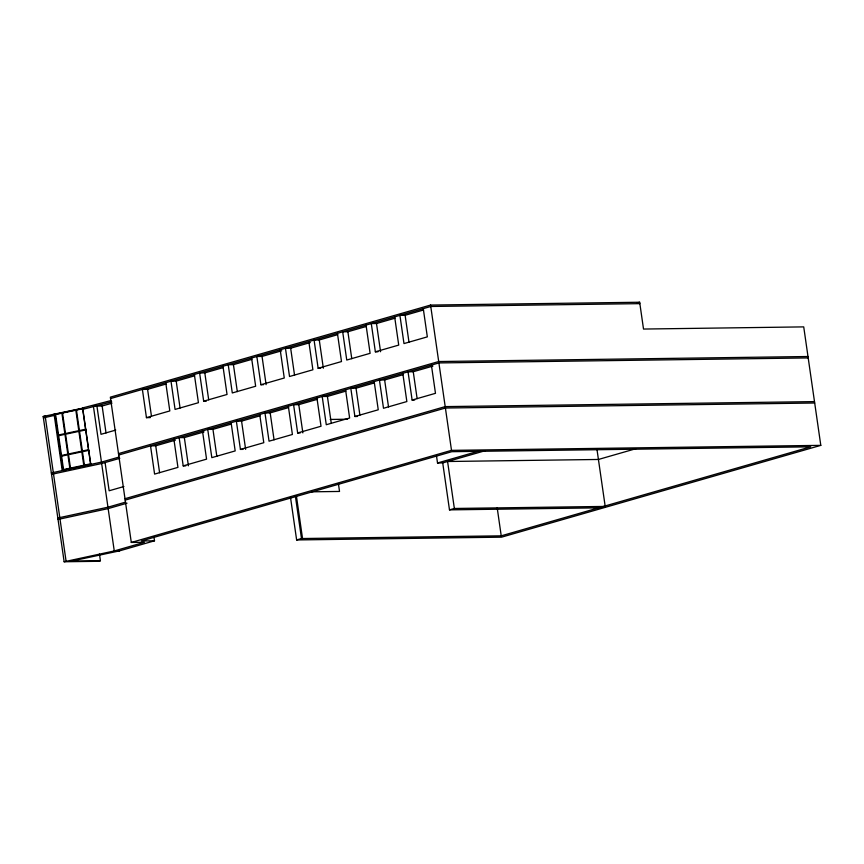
<?xml version="1.0" encoding="UTF-8"?>
<svg xmlns="http://www.w3.org/2000/svg" width="864" height="864" viewBox="0 0 864 864"><rect width="100%" height="100%" fill="white"/><g stroke="black" fill="none" stroke-linecap="round" stroke-linejoin="round"><path stroke-width="1.3" d="M99.457 554.105L100.418 560.747L98.464 561.298L64.141 561.762L43.2 416.47L83.322 408.056M290.509 497.437L296.633 539.946L501.563 537.17L820.8 445.36L803.725 326.884L643.518 329.054L639.662 302.238L430.564 305.068L110.354 397.159L131.296 542.452L144.439 542.279L114.264 550.951L64.141 561.762M43.405 417.884L54.259 415.422M110.56 398.563L430.769 306.482L639.857 303.642M150.358 417.593L146.448 417.647L142.387 389.416L147.582 389.34L166.028 384.037M194.357 374.468L198.428 402.7L175.068 409.417L170.996 381.186L176.202 381.11L194.638 375.808M206.28 401.155L203.677 401.188L199.616 372.956L204.811 372.881L223.258 367.578M251.586 358.009L255.658 386.24L232.297 392.958L228.226 364.727L233.431 364.651L251.867 359.348M263.509 384.696L260.906 384.728L256.846 356.497L262.04 356.422L281.718 350.773M308.815 341.55L312.887 369.781L289.526 376.499L285.455 348.268L290.66 348.203L310.327 342.544M320.738 368.237L318.136 368.269L314.075 340.038L319.27 339.973L337.716 334.66M366.044 325.091L370.116 353.322L346.756 360.04L342.684 331.808L347.89 331.744L366.325 326.441M377.968 351.778L375.365 351.81L371.293 323.579L376.499 323.514L394.945 318.211M423.274 308.632L427.334 336.863L403.985 343.58L399.913 315.349L405.119 315.284L423.554 309.982M110.927 400.594L82.512 407.959L90.644 464.422L91.454 464.519M111.694 401.846L82.717 409.374M115.754 430.078L101.002 434.311L96.941 406.091L102.136 406.015L111.974 403.186M146.448 417.647L169.808 410.929L165.748 382.698M203.677 401.188L227.038 394.47L222.977 366.239M260.906 384.728L284.267 378.011L280.195 349.78M318.136 368.269L341.496 361.552L337.424 333.32M375.365 351.81L398.725 345.092L394.654 316.861M637.222 302.929L639.662 302.238M51.332 472.932L101.466 462.11L119.059 457.056M118.487 453.611L438.696 361.53L808.002 356.519M51.538 474.336L101.66 463.525L119.826 458.298M118.692 455.026L438.901 362.934L808.196 357.934M173.88 439.16L177.952 467.381L154.591 474.098L150.52 445.878L155.725 445.802L175.392 440.143M185.803 465.836L183.2 465.869L179.14 437.648L184.334 437.573L204.012 431.914M231.109 422.701L235.181 450.922L211.82 457.639L207.749 429.419L212.954 429.343L231.39 424.04M243.032 449.377L240.43 449.42L236.369 421.189L241.564 421.114L260.01 415.811M288.338 406.242L292.399 434.473L269.05 441.191L264.978 412.96L270.184 412.884L288.619 407.581M300.262 432.918L297.659 432.961L293.587 404.73L298.793 404.654L317.239 399.352M345.568 389.783L349.628 418.014L326.279 424.732L322.207 396.5L327.413 396.425L345.848 391.122M357.491 416.459L354.888 416.502L350.816 388.271L356.022 388.195L374.458 382.892M402.797 373.324L406.858 401.555L383.497 408.272L379.436 380.041L384.631 379.966L403.078 374.663M414.72 400L412.117 400.043L408.046 371.812L413.251 371.736L432.918 366.088M183.2 465.869L206.561 459.151L202.489 430.931M240.43 449.42L263.79 442.703L259.718 414.472M297.659 432.961L321.019 426.244L316.948 398.012M354.888 416.502L378.248 409.784L374.177 381.553M412.117 400.043L435.478 393.325L431.406 365.094M123.898 486.529L109.145 490.774L105.073 462.542M57.834 518.011L107.957 507.2L125.561 502.135M124.988 498.701L445.198 406.609L814.493 401.609M58.039 519.426L108.162 508.604L127.019 503.183M125.194 500.105L445.403 408.024L814.698 403.013M131.296 542.452L451.505 450.36L820.8 445.36M100.418 560.747L71.291 561.136L119.47 550.886L154.505 540.81L153.932 536.857M436.568 456.365L437.519 462.985L480.136 450.727M437.519 462.985L442.724 462.91L485.093 450.727M296.633 539.946L301.493 538.542L501.228 535.842L598.979 507.73M635.926 448.686L598.428 459.464L447.584 461.506L454.356 508.475L449.485 509.868L442.724 462.91M601.474 507.006L810.734 446.828L451.84 451.688L141.361 540.983L154.505 540.81M597.089 450.198L605.2 506.423L600.329 507.827L449.485 509.868M55.544 414.191L82.685 408.413M58.547 434.981L64.854 433.642L61.906 413.176L62.564 413.251M85.73 429.203L79.412 430.542L76.464 410.076M58.644 435.694L64.962 434.344L67.802 454.108L61.495 455.458M85.828 429.905L79.52 431.255L82.361 451.008L88.679 449.669L90.709 463.784L63.526 469.562L55.598 414.515L82.782 408.737L88.484 448.351M61.592 456.16L67.91 454.81L69.844 468.223M88.776 450.371L82.469 451.721L84.402 465.124M91.433 464.357L62.176 470.318M97.222 405.605L93.323 405.659L114.264 550.951L119.47 550.886M43.2 416.47L45.868 416.437M330.199 419.45L347.598 419.213M311.731 491.821L339.53 491.443L338.386 483.505M454.356 508.475L605.2 506.423M82.512 407.959L83.992 408.132M56.138 414.266L54.065 414.007L62.197 470.47M63.655 470.491L62.996 470.405L54.886 414.104M497.2 507.881L501.228 535.842M430.564 305.068L451.505 450.36M405.119 315.284L408.996 342.23M413.251 371.736L417.128 398.682M376.499 323.514L380.57 351.734M384.631 379.966L388.519 406.912M347.89 331.744L351.767 358.69M356.022 388.195L359.91 415.141M319.27 339.973L323.341 368.194M327.413 396.425L331.29 423.371M290.66 348.203L294.538 375.149M298.793 404.654L302.864 432.886M296.417 496.022L302.54 538.531M295.369 496.033L301.493 538.542M262.04 356.422L266.112 384.653M270.184 412.884L274.061 439.83M233.431 364.651L237.308 391.608M241.564 421.114L245.635 449.345M204.811 372.881L208.699 399.827M212.954 429.343L216.832 456.289M176.202 381.11L180.079 408.056M184.334 437.573L188.406 465.804M147.582 389.34L151.47 416.286M155.725 445.802L159.602 472.748M102.136 406.015L106.024 432.961M75.838 410.216L78.786 430.682L65.491 433.512L62.543 413.046M83.765 465.264L81.832 451.85L68.537 454.68L70.47 468.094M45.144 415.908L66.085 561.211M78.883 431.384L65.588 434.214L68.44 453.978L81.734 451.148L78.883 431.384"/></g></svg>
